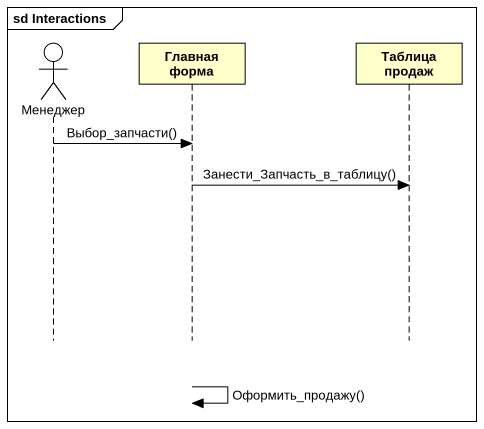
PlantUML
@startuml
mainframe sd Interactions
hide footbox
actor Менеджер
participant "Главная форма" as Главная_форма
participant "Таблица продаж" as Таблица_продаж

Менеджер -> Главная_форма : Выбор_запчасти()
Главная_форма -> Таблица_продаж : Занести_Запчасть_в_таблицу()
Главная_форма -> Главная_форма : Оформить_продажу()
@enduml
